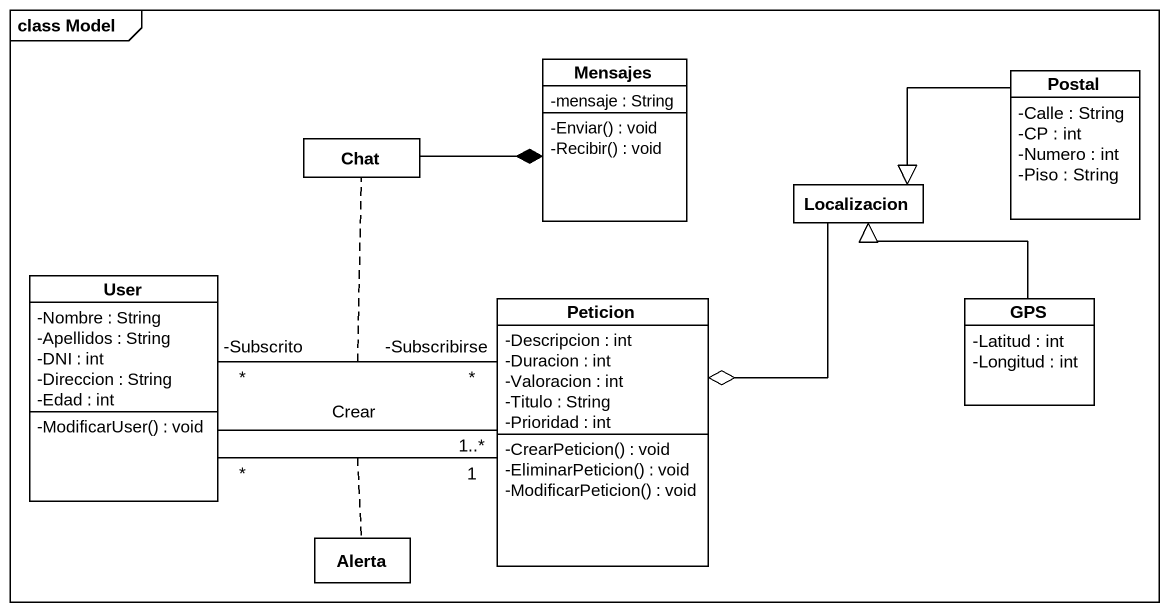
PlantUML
@startuml
mainframe class Model
hide circle
hide empty members
skinparam classAttributeIconSize 0
class Mensajes {
  -mensaje : String
  -Enviar() : void
  -Recibir() : void
}
class Postal {
  -Calle : String
  -CP : int
  -Numero : int
  -Piso : String
}
class Chat
class Localizacion
class User {
  -Nombre : String
  -Apellidos : String
  -DNI : int
  -Direccion : String
  -Edad : int
  -ModificarUser() : void
}
class Peticion {
  -Descripcion : int
  -Duracion : int
  -Valoracion : int
  -Titulo : String
  -Prioridad : int
  -CrearPeticion() : void
  -EliminarPeticion() : void
  -ModificarPeticion() : void
}
class GPS {
  -Latitud : int
  -Longitud : int
}
class Alerta
Mensajes *-left- Chat
Postal -left-|> Localizacion
User -right- "1..*" Peticion : Crear
User "-Subscrito\n*" -right- "-Subscribirse\n*" Peticion
(User, Peticion) .. Chat
Peticion o-up- Localizacion
Peticion "1" -left- "*" User
(Peticion, User) .. Alerta
GPS -up-|> Localizacion
@enduml
